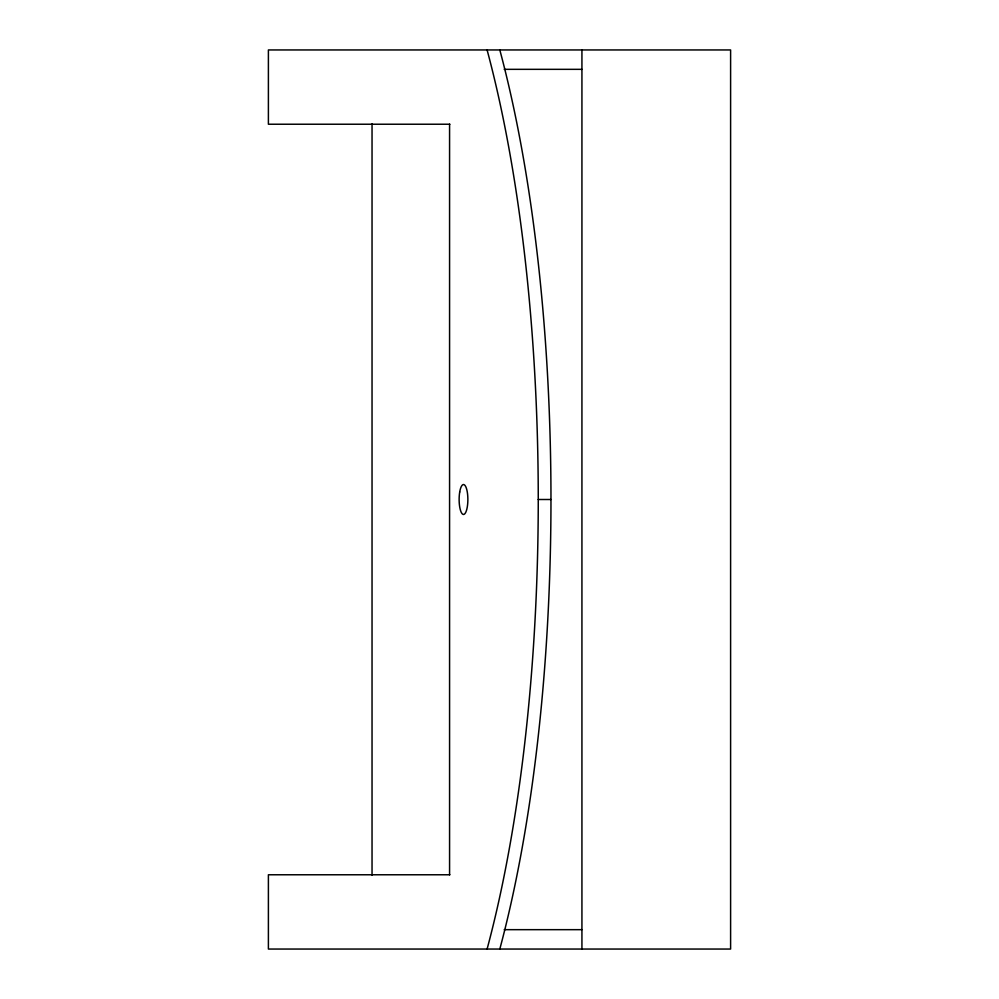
<?xml version="1.0" encoding="UTF-8"?>
<svg xmlns="http://www.w3.org/2000/svg" width="999" height="999" viewBox="0 0 999 999"><rect width="100%" height="100%" fill="white"/><g stroke="black" fill="none" stroke-linecap="round" stroke-linejoin="round"><path stroke-width="1.5" d="M504.195 69.331L581.93 69.331M449.875 124.226L268.394 124.226L268.394 49.95L730.606 49.95L730.606 949.05L268.394 949.05L268.394 874.774L449.875 874.774M538.249 499.5L550.961 499.5M504.195 929.669L581.93 929.669M581.93 49.95L581.93 949.05M449.575 124.226L449.575 874.774M372.04 123.876L372.04 875.124M487.1 49.95A663.698 193.531 -90 0 1 487.1 949.05M499.812 49.95A663.698 193.531 -90 0 1 499.812 949.05M459.715 492.007A14.973 4.371 90 0 0 463.499 514.473A14.973 4.371 90 0 0 467.282 492.007A14.973 4.371 90 0 0 459.715 492.007"/></g></svg>
